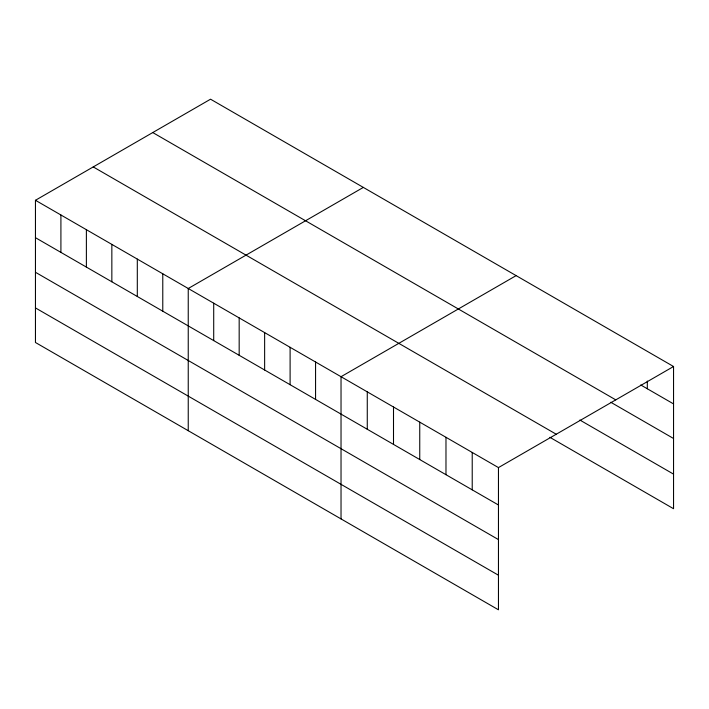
<?xml version="1.0" encoding="UTF-8"?>
<svg xmlns="http://www.w3.org/2000/svg" width="709" height="709" viewBox="0 0 709 709"><rect width="100%" height="100%" fill="white"/><g stroke="black" fill="none" stroke-linecap="round" stroke-linejoin="round"><path stroke-width="1.06" d="M35.45 200.284L498.454 467.594L498.454 609.802L35.45 342.491L35.45 200.284L210.546 99.198L673.55 366.509L673.55 508.716L549.865 437.302M363.336 187.406L188.239 288.501L188.239 430.709M516.125 275.624L341.029 376.709L341.029 518.917M498.454 467.594L673.55 366.509M640.75 384.969L673.55 403.908M152.763 132.556L615.766 399.867M610.768 402.251L673.55 438.49M579.847 420.029L673.55 474.126M93.234 166.925L556.237 434.236M35.45 237.683L498.454 504.994M35.45 272.274L498.454 539.584M35.45 307.91L498.454 575.221M647.317 381.061L647.317 388.762M472.221 452.448L472.221 489.848M445.979 437.302L445.979 474.702M419.746 422.156L419.746 459.556M393.504 407.01L393.504 444.41M367.271 391.855L367.271 429.255M315.567 362.007L315.567 399.406M290.105 347.304L290.105 384.703M264.634 332.601L264.634 370.001M239.172 317.907L239.172 355.306M213.71 303.204L213.71 340.604M162.778 273.798L162.778 311.198M137.307 259.095L137.307 296.495M111.845 244.392L111.845 281.792M86.383 229.689L86.383 267.089M60.912 214.987L60.912 252.386"/></g></svg>
